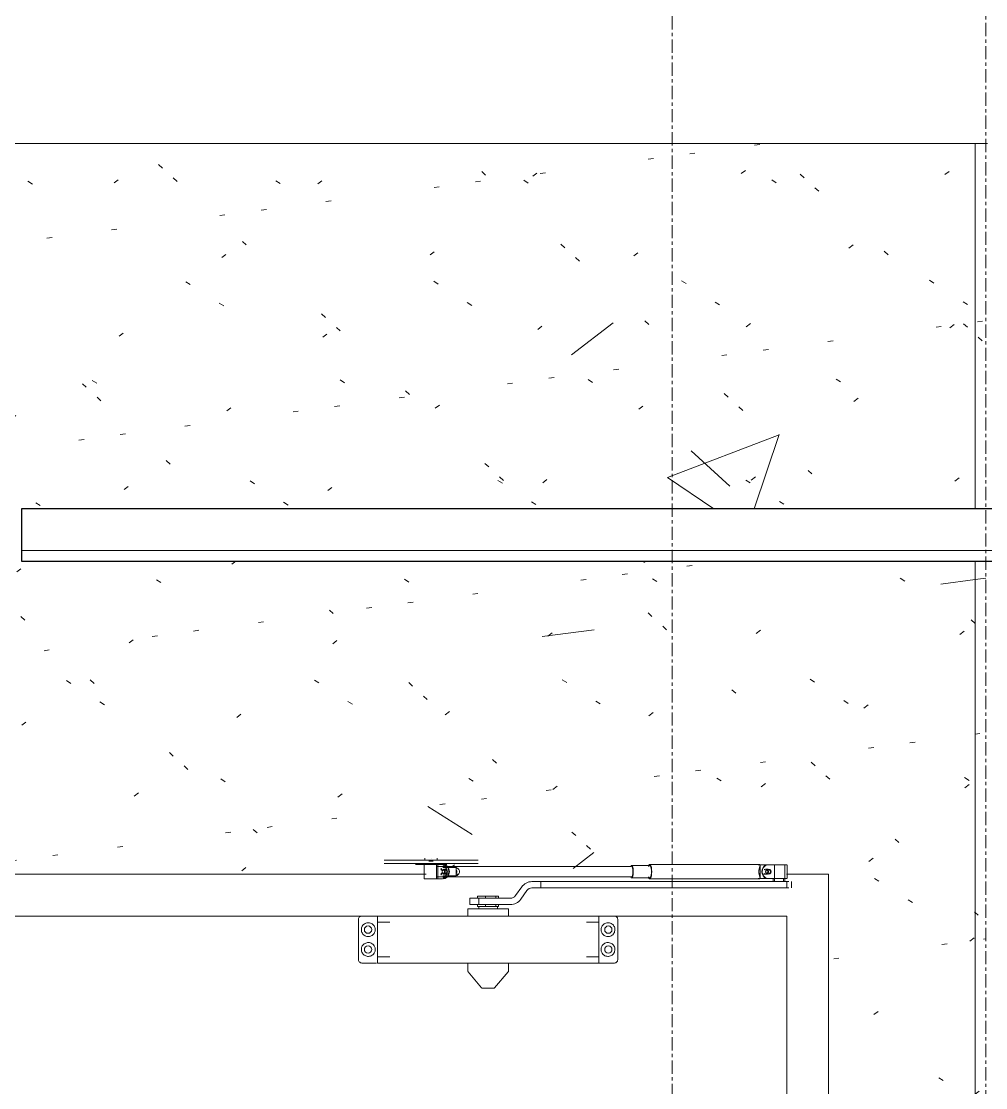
# Model space of a CAD drawing. Header units: millimetres. Extents: x 1240 to 198004, y -7796 to 35300.
# Drawn here: x 161841 to 162764, y 27996 to 29017 of the extents above; entities that cross this region are included whole.
import ezdxf

# ---------------------------------------------------------------- set-up
doc = ezdxf.new("R2010")
doc.units = ezdxf.units.MM
doc.linetypes.add('Grid Line', pattern=[22.225, 12.7, -3.175, 3.175, -3.175])
for name, color, linetype, lineweight in [('0-2', 50, 'Continuous', 5), ('A-CLNG', 13, 'Continuous', 9), ('A-CLNG-1', 13, 'Continuous', 25), ('A-CLNG-PATT-1', 13, 'Continuous', 9), ('A-DOOR', 31, 'Continuous', 9), ('A-DOOR-FRAM', 31, 'Continuous', 9), ('A-WALL-PATT-4', 111, 'Continuous', 9), ('I-WALL', 2, 'Continuous', 9), ('S-BEAM-3', 7, 'Continuous', 9), ('S-GRID-1', 1, 'Grid Line', 9)]:
    doc.layers.add(name, color=color, linetype=linetype, lineweight=lineweight)
pattern_1 = [(50, (196301.1, 0), (1093.104, -95.634), [114.3, -1257.3]), (355, (196301.1, 0), (-211.457, 1146.34), [91.44, -1005.84]), (100.451, (196392.2, -8), (881.656, 1050.7), [97.14, -1068.54]), (46.184, (196301.1, 304.8), (1626.475, -252.257), [171.45, -1885.95]), (96.636, (196436.6, 283.8), (1424.416, 1484.565), [145.71, -1602.81]), (351.184, (196301.1, 304.8), (1424.43, 1484.55), [137.16, -1508.76]), (21, (196453.5, 228.6), (909.686, -613.591), [114.3, -1257.3]), (326, (196453.5, 228.6), (370.812, 1105.13), [91.44, -1005.84]), (71.451, (196529.3, 177.5), (1280.503, 491.528), [97.14, -1068.54]), (37.5, (196301.1, 0), (18.5313, 507.3303), [50.292, -943.356, 50.292, -970.788, -1009.65]), (37.5, (196301.1, 0), (18.5313, 507.3303), [-2014.728, 50.292, -959.358]), (7.5, (196301.1, 0), (400.918, 601.0836), [50.292, -531.876, 50.292, -920.496, -384.81]), (7.5, (196301.1, 0), (400.918, 601.0836), [-1552.956, 50.292, -334.518]), (327.5, (195961.25, 0), (813.545, -34.3737), [50.292, -330.708, 50.292, -1138.428, -1577.34]), (327.5, (195961.25, 0), (813.545, -34.3737), [-1569.72, 50.292, -1527.048]), (317.5, (195808.85, 0), (888.775, 152.56), [50.292, -445.008, 50.292, -739.14, -1120.14]), (317.5, (195808.85, 0), (888.775, 152.56), [-1284.732, 50.292, -1069.848])]
pattern_2 = [(37.5, (196301.1, 0), (-4.79953, 146.8239), [5.029, -110.795, 5.029, -124.511, -123.825]), (37.5, (196301.1, 0), (-4.79953, 146.8239), [-245.364, 5.029, -118.796]), (7.5, (196301.1, 0), (134.8574, 215.0472), [5.029, -57.455, 5.029, -99.365, -40.005]), (7.5, (196301.1, 0), (134.8574, 215.0472), [-166.878, 5.029, -34.976]), (327.5, (196207.37, 0), (237.29776, 0.4316), [5.029, -33.071, 5.029, -132.131, -179.07]), (327.5, (196207.37, 0), (237.29776, 0.4316), [-175.26, 5.029, -174.041]), (317.5, (196207.37, 0), (229.0671, 66.8792), [5.029, -14.021, 5.029, -84.887, -102.87]), (317.5, (196207.37, 0), (229.0671, 66.8792), [-108.966, 5.029, -97.841])]

# ---------------------------------------------------------------- blocks, each defined once
blk = doc.blocks.new('NCV_TKTC_KET CAU_rvt-2-TKCS_MẶT ĐỨNG NỘI KHU 2')
at = {"layer": 'S-BEAM-3'}
blk.add_line((-33535.3, 28900), (-35535.3, 28900), dxfattribs=at)
blk = doc.blocks.new('FD_07 - FD_07-1700x2200-CỬA ĐI 2 CÁNH-V509-TKCS_MẶT ĐỨNG NỘI KHU 2')
at = {"layer": 'A-DOOR'}
for p, q in [((-34112.8, 28213.5), (-34112.4, 28213.5)), ((-34112.8, 28210.5), (-34112.4, 28210.5)), ((-34112.4, 28213.5), (-34093.1, 28213.5)), ((-34112.4, 28210.5), (-34093.1, 28210.5)), ((-34093.1, 28213.5), (-34092.8, 28213.5)), ((-34093.1, 28210.5), (-34092.8, 28210.5)), ((-34092.7, 28213.5), (-34087.5, 28213.5)), ((-34092.7, 28210.5), (-34087.5, 28210.5)), ((-34087.5, 28213.5), (-34086.4, 28213.5)), ((-34087.5, 28210.5), (-34086.4, 28210.5)), ((-34086.4, 28213.5), (-34069.9, 28213.5)), ((-34086.4, 28210.5), (-34069.9, 28210.5)), ((-34080.8, 28209.5), (-34082.8, 28209.5)), ((-34082.8, 28209.5), (-34080.8, 28209.5)), ((-34073.4, 28209.5), (-34080.8, 28209.5)), ((-34074.3, 28209.5), (-34074.3, 28195.5)), ((-34073.7, 28209.5), (-34074, 28209.5)), ((-34074, 28209.5), (-34062.5, 28209.5)), ((-34073.8, 28215.3), (-34073.8, 28213.5)), ((-34072.8, 28210.5), (-34072.8, 28209.5)), ((-34067.8, 28213.5), (-34070.3, 28213.5)), ((-34070.3, 28213.5), (-34067.8, 28213.5)), ((-34067.8, 28210.5), (-34070.3, 28210.5)), ((-34070.3, 28210.5), (-34067.8, 28210.5)), ((-34067.8, 28210.5), (-34070.3, 28210.5)), ((-34070.3, 28210.5), (-34067.8, 28210.5)), ((-34069.9, 28213.5), (-34065.7, 28213.5)), ((-34069.9, 28213.5), (-34065.7, 28213.5)), ((-34065.7, 28212.5), (-34069.9, 28212.5)), ((-34069.9, 28210.5), (-34065.7, 28210.5)), ((-34069.9, 28210.5), (-34065.7, 28210.5)), ((-34067.8, 28213.5), (-34069.3, 28213.5)), ((-34069.3, 28213.5), (-34067.8, 28213.5)), ((-34067.8, 28215.3), (-34067.8, 28215.3)), ((-34067.8, 28215.3), (-34067.8, 28215.3)), ((-34067.8, 28213.5), (-34065.3, 28213.5)), ((-34065.3, 28213.5), (-34067.8, 28213.5)), ((-34067.8, 28213.5), (-34066.2, 28213.5)), ((-34066.2, 28213.5), (-34067.8, 28213.5)), ((-34067.8, 28210.5), (-34065.3, 28210.5)), ((-34065.3, 28210.5), (-34067.8, 28210.5)), ((-34067.8, 28210.5), (-34065.3, 28210.5)), ((-34065.3, 28210.5), (-34067.8, 28210.5)), ((-34065.7, 28213.5), (-34049.2, 28213.5)), ((-34065.7, 28210.5), (-34049.2, 28210.5)), ((-34062.8, 28209.5), (-34062.8, 28210.5)), ((-34062.5, 28209.5), (-34056.9, 28209.5)), ((-34062.5, 28209.5), (-34062.5, 28195.5)), ((-34061.8, 28213.5), (-34061.8, 28215.3)), ((-34061.3, 28195.5), (-34061.3, 28209.5)), ((-34054.8, 28209.5), (-34056.9, 28209.5)), ((-34052.8, 28209.5), (-34054.8, 28209.5)), ((-34054.8, 28209.5), (-34052.8, 28209.5)), ((-34049.2, 28213.5), (-34048, 28213.5)), ((-34049.2, 28210.5), (-34048, 28210.5)), ((-34048, 28213.5), (-34042.8, 28213.5)), ((-34048, 28210.5), (-34042.8, 28210.5)), ((-34042.8, 28213.5), (-34042.4, 28213.5)), ((-34042.8, 28210.5), (-34042.4, 28210.5)), ((-34042.4, 28213.5), (-34023.2, 28213.5)), ((-34042.4, 28210.5), (-34023.2, 28210.5)), ((-34023.2, 28213.5), (-34022.8, 28213.5)), ((-34023.2, 28210.5), (-34022.8, 28210.5)), ((-33858.4, 28208.5), (-33875.8, 28208.5)), ((-33753.8, 28209.5), (-33858.4, 28209.5)), ((-33754.6, 28209), (-33752.9, 28209)), ((-33752.9, 28209), (-33746.1, 28209)), ((-33752.9, 28209), (-33752.9, 28196)), ((-33752.9, 28196.4), (-33752.9, 28208.6)), ((-33752.9, 28208.6), (-33752.9, 28196.4)), ((-33746.6, 28209), (-33746.1, 28209)), ((-33746.1, 28209), (-33739, 28209)), ((-33739, 28209), (-33727.4, 28209)), ((-33739, 28209), (-33739, 28196)), ((-33729.3, 28193), (-33729.3, 28209)), ((-33726.8, 28196), (-33726.8, 28209)), ((-33875.8, 28207.5), (-34062.2, 28207.5)), ((-34058.2, 28205.8), (-34058.2, 28203.9)), ((-34058.2, 28201), (-34058.2, 28199.2)), ((-34056.6, 28206.5), (-34051.8, 28206.5)), ((-34053.4, 28206.5), (-34056.6, 28206.5)), ((-34056.6, 28198.5), (-34053.4, 28198.5)), ((-34051.8, 28198.5), (-34056.6, 28198.5)), ((-34052.2, 28206.5), (-34053.4, 28206.5)), ((-34053.4, 28198.5), (-34052.2, 28198.5)), ((-34051.8, 28206.5), (-34050.6, 28206.5)), ((-34050.6, 28198.5), (-34051.8, 28198.5)), ((-34050.6, 28206.5), (-34043.7, 28206.5)), ((-34043.7, 28198.5), (-34050.6, 28198.5)), ((-34043.7, 28198.5), (-34043.7, 28206.5)), ((-34074, 28195.5), (-34074.3, 28195.5)), ((-34074.3, 28195.5), (-34072.6, 28195.5)), ((-34062.5, 28195.5), (-34074, 28195.5)), ((-34056.9, 28195.5), (-34062.5, 28195.5)), ((-34062.2, 28197.5), (-33875.8, 28197.5)), ((-33981, 28187.9), (-33986.8, 28179.6)), ((-33971.2, 28193), (-33971.2, 28193)), ((-33962.8, 28193), (-33971.2, 28193)), ((-33962.8, 28187), (-33962.8, 28193)), ((-33962.8, 28193), (-33727.4, 28193)), ((-33875.8, 28196.5), (-33858.4, 28196.5)), ((-33858.4, 28195.5), (-33753.8, 28195.5)), ((-33752.9, 28196), (-33754.6, 28196)), ((-33746.1, 28196), (-33752.9, 28196)), ((-33746.1, 28196), (-33746.6, 28196)), ((-33739, 28196), (-33746.1, 28196)), ((-33740.3, 28196), (-33740.3, 28193)), ((-33739.1, 28196.2), (-33739.1, 28193)), ((-33727.4, 28196), (-33739, 28196)), ((-33730.5, 28193), (-33730.5, 28196)), ((-33727.4, 28193), (-33725.2, 28193)), ((-33727.4, 28193), (-33727.4, 28187)), ((-33722.8, 28187), (-33722.8, 28193)), ((-34023.2, 28179), (-34015.8, 28179)), ((-34023.2, 28179), (-34023.2, 28177)), ((-34015.8, 28179), (-34005.8, 28179)), ((-34015.8, 28179), (-34015.8, 28177)), ((-34005.8, 28179), (-34003.1, 28179)), ((-34005.8, 28179), (-34005.8, 28177)), ((-34003.1, 28177), (-34003.1, 28179)), ((-33981.9, 28176.1), (-33976.1, 28184.4)), ((-33971.2, 28187), (-33962.8, 28187)), ((-33727.4, 28187), (-33962.8, 28187)), ((-33725.2, 28187), (-33727.4, 28187)), ((-34032.7, 28167), (-34032.7, 28160)), ((-34032, 28167), (-34032.7, 28167)), ((-34032.7, 28167), (-34032, 28167)), ((-34032, 28167), (-33993.6, 28167)), ((-34030.6, 28177), (-34030.6, 28171)), ((-34028.4, 28177), (-34030.6, 28177)), ((-34030.6, 28177), (-34022.1, 28177)), ((-34022.1, 28171), (-34030.6, 28171)), ((-34030.6, 28171), (-34028.4, 28171)), ((-34023.2, 28171), (-34023.2, 28169)), ((-34019.5, 28169), (-34023.2, 28169)), ((-33991.8, 28177), (-34022.1, 28177)), ((-34022.1, 28177), (-34022.1, 28171)), ((-34022.1, 28171), (-33991.8, 28171)), ((-34022.1, 28169), (-34022.1, 28167)), ((-34021.8, 28169), (-34022.1, 28169)), ((-34022.1, 28169), (-34021.8, 28169)), ((-34020.9, 28169), (-34021.8, 28169)), ((-34021.8, 28169), (-34020.9, 28169)), ((-34010.8, 28169), (-34019.5, 28169)), ((-34019.5, 28169), (-34015.5, 28169)), ((-34015.8, 28169), (-34019.5, 28169)), ((-34015.8, 28171), (-34015.8, 28169)), ((-34010.8, 28169), (-34015.8, 28169)), ((-34015.5, 28169), (-34006.8, 28169)), ((-34004.4, 28169), (-34010.8, 28169)), ((-34005.8, 28169), (-34010.8, 28169)), ((-34006.8, 28169), (-34004.5, 28169)), ((-34005.8, 28171), (-34005.8, 28169)), ((-34004.4, 28169), (-34005.8, 28169)), ((-34004.5, 28169), (-34004.1, 28169)), ((-34004.1, 28169), (-34004.4, 28169)), ((-34003.1, 28169), (-34004.4, 28169)), ((-34004.1, 28167), (-34004.1, 28169)), ((-34003.1, 28169), (-34003.1, 28171)), ((-33993.6, 28167), (-33994.3, 28167)), ((-33993.6, 28160), (-33993.6, 28167)), ((-34134.1, 28160), (-34537.4, 28160)), ((-34137.1, 28118), (-34137.1, 28157)), ((-34134.1, 28160), (-34121.9, 28160)), ((-34119.1, 28160), (-34121.9, 28160)), ((-34121.9, 28160), (-34119.9, 28160)), ((-34119.5, 28160), (-34119.2, 28160)), ((-33907.1, 28160), (-34119.1, 28160)), ((-34119.1, 28160), (-34119.1, 28159.7)), ((-34119.1, 28159.7), (-34119.1, 28151.1)), ((-33904.4, 28160), (-33907.1, 28160)), ((-33907.1, 28160), (-33906.8, 28160)), ((-33907.1, 28159.7), (-33907.1, 28160)), ((-33907.1, 28151.1), (-33907.1, 28159.7)), ((-33906.4, 28160), (-33904.4, 28160)), ((-33904.4, 28160), (-33892.1, 28160)), ((-33727.4, 28160), (-33892.1, 28160)), ((-33889.1, 28157), (-33889.1, 28118)), ((-33727.4, 26000), (-33727.4, 28160)), ((-34107.1, 28154), (-34119.1, 28154)), ((-34119.1, 28151.1), (-34119.1, 28149.3)), ((-34119.1, 28149.3), (-34119.1, 28125.7)), ((-33907.1, 28154), (-33919.1, 28154)), ((-33907.1, 28149.3), (-33907.1, 28151.1)), ((-33907.1, 28125.7), (-33907.1, 28149.3)), ((-34119.1, 28125.7), (-34119.1, 28123.9)), ((-34119.1, 28123.9), (-34119.1, 28115.3)), ((-34119.1, 28121), (-34107.1, 28121)), ((-33919.1, 28121), (-33907.1, 28121)), ((-33907.1, 28123.9), (-33907.1, 28125.7)), ((-33907.1, 28115.3), (-33907.1, 28123.9)), ((-34121.9, 28115), (-34134.1, 28115)), ((-34119.9, 28115), (-34121.9, 28115)), ((-34119.2, 28115), (-34119.5, 28115)), ((-34119.1, 28115.3), (-34119.1, 28115)), ((-34119.1, 28115), (-33907.1, 28115)), ((-34032.6, 28115), (-34032.6, 28107.4)), ((-34032.4, 28106.7), (-34019.4, 28091.3)), ((-34006.9, 28091.3), (-33993.9, 28106.7)), ((-33993.6, 28107.4), (-33993.6, 28115)), ((-33907.1, 28115), (-33907.1, 28115.3)), ((-33906.8, 28115), (-33907.1, 28115)), ((-33904.4, 28115), (-33906.4, 28115)), ((-33892.1, 28115), (-33904.4, 28115)), ((-34013.1, 28091), (-34013.1, 28091)), ((-34013.1, 28091), (-34013.1, 28091))]:
    blk.add_line(p, q, dxfattribs=at)
at = {"layer": 'A-DOOR', "flags": 128}
for points in [[(-34043.7, 28206.5), (-34042.8, 28206), (-34042, 28205.4), (-34041.3, 28204.7), (-34040.8, 28204), (-34040.6, 28203.3), (-34040.5, 28202.5)], [(-34040.5, 28202.5), (-34040.6, 28201.7), (-34040.8, 28201), (-34041.3, 28200.3), (-34042, 28199.6), (-34042.8, 28199), (-34043.7, 28198.5)], [(-34043.1, 28202.5), (-34043.1, 28203.3), (-34043.3, 28204), (-34043.6, 28204.7)], [(-34043.6, 28200.3), (-34043.3, 28201), (-34043.1, 28201.7), (-34043.1, 28202.5)], [(-34134.1, 28160), (-34134.8, 28159.9), (-34135.4, 28159.7), (-34136, 28159.3), (-34136.5, 28158.9), (-34136.8, 28158.3), (-34137.1, 28157.7), (-34137.1, 28157)], [(-33889.1, 28157), (-33889.2, 28157.7), (-33889.4, 28158.3), (-33889.8, 28158.9), (-33890.3, 28159.3), (-33890.8, 28159.7), (-33891.5, 28159.9), (-33892.1, 28160)], [(-34137.1, 28118), (-34137.1, 28117.3), (-34136.8, 28116.7), (-34136.5, 28116.1), (-34136, 28115.7), (-34135.4, 28115.3), (-34134.8, 28115.1), (-34134.1, 28115)], [(-33892.1, 28115), (-33891.5, 28115.1), (-33890.8, 28115.3), (-33890.3, 28115.7), (-33889.8, 28116.1), (-33889.4, 28116.7), (-33889.2, 28117.3), (-33889.1, 28118)], [(-34032.4, 28106.7), (-34032.4, 28106.7), (-34032.4, 28106.8), (-34032.5, 28106.8), (-34032.5, 28106.8), (-34032.5, 28106.9), (-34032.5, 28106.9), (-34032.5, 28107), (-34032.6, 28107), (-34032.6, 28107), (-34032.6, 28107.1), (-34032.6, 28107.1), (-34032.6, 28107.2), (-34032.6, 28107.2), (-34032.6, 28107.3), (-34032.6, 28107.3), (-34032.6, 28107.3), (-34032.6, 28107.4), (-34032.6, 28107.4)], [(-33993.6, 28107.4), (-33993.6, 28107.4), (-33993.6, 28107.3), (-33993.7, 28107.3), (-33993.7, 28107.2), (-33993.7, 28107.2), (-33993.7, 28107.1), (-33993.7, 28107.1), (-33993.7, 28107.1), (-33993.7, 28107), (-33993.7, 28107), (-33993.8, 28106.9), (-33993.8, 28106.9), (-33993.8, 28106.9), (-33993.8, 28106.8), (-33993.8, 28106.8), (-33993.9, 28106.7), (-33993.9, 28106.7), (-33993.9, 28106.7)], [(-34018.7, 28091), (-34018.8, 28091), (-34018.8, 28091), (-34018.8, 28091), (-34018.9, 28091), (-34018.9, 28091), (-34018.9, 28091), (-34019, 28091), (-34019, 28091), (-34019, 28091.1), (-34019.1, 28091.1), (-34019.1, 28091.1), (-34019.1, 28091.1), (-34019.2, 28091.1), (-34019.2, 28091.1), (-34019.2, 28091.2), (-34019.3, 28091.2), (-34019.3, 28091.2), (-34019.3, 28091.2), (-34019.3, 28091.3), (-34019.4, 28091.3), (-34019.4, 28091.3), (-34019.4, 28091.3)], [(-34013.1, 28091), (-34013.4, 28091), (-34013.6, 28091), (-34013.8, 28091), (-34014, 28091), (-34014.3, 28091), (-34014.5, 28091), (-34014.7, 28091), (-34014.9, 28091), (-34015.1, 28091), (-34015.3, 28091), (-34015.5, 28091), (-34015.7, 28091), (-34015.9, 28091), (-34016.1, 28091), (-34016.3, 28091), (-34016.5, 28091), (-34016.6, 28091), (-34016.8, 28091), (-34017, 28091), (-34017.1, 28091), (-34017.3, 28091), (-34017.4, 28091), (-34017.6, 28091), (-34017.7, 28091), (-34017.8, 28091), (-34018, 28091), (-34018.1, 28091), (-34018.2, 28091), (-34018.3, 28091), (-34018.3, 28091), (-34018.4, 28091), (-34018.5, 28091), (-34018.5, 28091), (-34018.6, 28091), (-34018.6, 28091), (-34018.7, 28091), (-34018.7, 28091), (-34018.7, 28091), (-34018.7, 28091)], [(-34018.7, 28091), (-34018.7, 28091), (-34018.7, 28091), (-34018.7, 28091), (-34018.6, 28091), (-34018.6, 28091), (-34018.6, 28091), (-34018.5, 28091), (-34018.4, 28091), (-34018.4, 28091), (-34018.3, 28091), (-34018.2, 28091), (-34018.1, 28091), (-34018, 28091), (-34017.9, 28091), (-34017.7, 28091), (-34017.6, 28091), (-34017.5, 28091), (-34017.3, 28091), (-34017.2, 28091), (-34017, 28091), (-34016.9, 28091), (-34016.7, 28091), (-34016.5, 28091), (-34016.3, 28091), (-34016.2, 28091), (-34016, 28091), (-34015.8, 28091), (-34015.6, 28091), (-34015.4, 28091), (-34015.2, 28091), (-34015, 28091), (-34014.7, 28091), (-34014.5, 28091), (-34014.3, 28091), (-34014.1, 28091), (-34013.9, 28091), (-34013.6, 28091), (-34013.4, 28091), (-34013.2, 28091), (-34013.1, 28091)], [(-34013.1, 28091), (-34012.9, 28091), (-34012.7, 28091), (-34012.5, 28091), (-34012.3, 28091), (-34012, 28091), (-34011.8, 28091), (-34011.6, 28091), (-34011.4, 28091), (-34011.2, 28091), (-34011, 28091), (-34010.8, 28091), (-34010.6, 28091), (-34010.4, 28091), (-34010.2, 28091), (-34010, 28091), (-34009.8, 28091), (-34009.6, 28091), (-34009.5, 28091), (-34009.3, 28091), (-34009.1, 28091), (-34009, 28091), (-34008.8, 28091), (-34008.7, 28091), (-34008.6, 28091), (-34008.5, 28091), (-34008.3, 28091), (-34008.2, 28091), (-34008.1, 28091), (-34008, 28091), (-34007.9, 28091), (-34007.9, 28091), (-34007.8, 28091), (-34007.7, 28091), (-34007.7, 28091), (-34007.7, 28091), (-34007.6, 28091), (-34007.6, 28091), (-34007.6, 28091), (-34007.6, 28091)], [(-34007.6, 28091), (-34007.6, 28091), (-34007.6, 28091), (-34007.6, 28091), (-34007.6, 28091), (-34007.7, 28091), (-34007.7, 28091), (-34007.8, 28091), (-34007.9, 28091), (-34007.9, 28091), (-34008, 28091), (-34008.1, 28091), (-34008.2, 28091), (-34008.3, 28091), (-34008.4, 28091), (-34008.5, 28091), (-34008.7, 28091), (-34008.8, 28091), (-34009, 28091), (-34009.1, 28091), (-34009.3, 28091), (-34009.4, 28091), (-34009.6, 28091), (-34009.8, 28091), (-34009.9, 28091), (-34010.1, 28091), (-34010.3, 28091), (-34010.5, 28091), (-34010.7, 28091), (-34010.9, 28091), (-34011.1, 28091), (-34011.3, 28091), (-34011.5, 28091), (-34011.8, 28091), (-34012, 28091), (-34012.2, 28091), (-34012.4, 28091), (-34012.6, 28091), (-34012.9, 28091), (-34013.1, 28091), (-34013.1, 28091)], [(-34006.9, 28091.3), (-34006.9, 28091.3), (-34006.9, 28091.3), (-34006.9, 28091.2), (-34007, 28091.2), (-34007, 28091.2), (-34007, 28091.2), (-34007.1, 28091.2), (-34007.1, 28091.1), (-34007.1, 28091.1), (-34007.2, 28091.1), (-34007.2, 28091.1), (-34007.2, 28091.1), (-34007.3, 28091.1), (-34007.3, 28091), (-34007.3, 28091), (-34007.4, 28091), (-34007.4, 28091), (-34007.4, 28091), (-34007.5, 28091), (-34007.5, 28091), (-34007.5, 28091), (-34007.6, 28091)]]:
    blk.add_lwpolyline(points, dxfattribs=at)
at = {"layer": 'A-DOOR'}
for centre, start, end in [((-34128.1, 28147), 0, 180), ((-34128.1, 28147), 180, 0), ((-33898.1, 28147), 0, 180), ((-33898.1, 28147), 180, 0), ((-34128.1, 28128), 0, 180), ((-34128.1, 28128), 180, 0), ((-33898.1, 28128), 0, 180), ((-33898.1, 28128), 180, 0)]:
    blk.add_arc(centre, 3.5, start, end, dxfattribs=at)
for centre, major_axis, ratio, start_param, end_param in [((-34056.9, 28202.5), (0, 7), 0.965835, 4.712389, 6.283185), ((-34059.5, 28202.5), (0, 7), 0.965835, 4.712389, 5.759587), ((-34057.4, 28202.5), (0, 7), 0.965835, 4.712389, 6.021386), ((-34058.9, 28202.5), (0, 7), 0.965835, 4.974188, 5.759587), ((-33875.8, 28202.5), (0, 6), 0.259156, 4.712389, 6.806784), ((-33858.4, 28202.5), (0, 7), 0.259156, 4.712389, 7.068583), ((-33858.4, 28202.5), (0, 6), 0.259156, 4.712389, 6.806784), ((-33753.8, 28202.5), (0, 7), 0.259156, 5.776005, 6.283185), ((-33744.7, 28202.5), (0, 6.79), 0.965835, 0.291061, 1.570796), ((-33744.2, 28202.5), (0, 6.79), 0.965835, 0.291061, 1.570796), ((-34057.3, 28202.5), (0, 2.5), 0.965835, 0.261799, 0.523599), ((-34057.3, 28202.5), (0, 2.5), 0.965835, 2.617994, 2.879793), ((-34056.7, 28202.5), (0, 2.5), 0.965835, 0.261799, 0.523599), ((-34056.7, 28202.5), (0, 2.5), 0.965835, 0.261799, 0.523599), ((-34056.7, 28202.5), (0, 2.5), 0.965835, 2.617994, 2.879793), ((-34056.7, 28202.5), (0, 2.5), 0.965835, 2.617994, 2.879793), ((-34059, 28202.5), (0, 5), 0.259156, 4.942493, 5.172597), ((-34059, 28202.5), (0, 5), 0.259156, 4.252181, 4.482285), ((-34055.2, 28202.5), (0, 2.5), 0.965835, 0.785398, 1.047198), ((-34055.2, 28202.5), (0, 2.5), 0.965835, 0.785398, 1.047198), ((-34055.2, 28202.5), (0, 2.5), 0.965835, 2.094395, 2.356194), ((-34055.2, 28202.5), (0, 2.5), 0.965835, 2.094395, 2.356194), ((-34054.6, 28202.5), (0, 2.5), 0.965835, 4.712389, 7.853982), ((-34054.6, 28202.5), (0, 2.5), 0.965835, 1.570796, 4.712389), ((-34056.9, 28202.5), (0, 7), 0.965835, 3.141593, 4.712389), ((-34055.2, 28202.5), (0, 2.5), 0.965835, 4.712389, 6.806784), ((-34055.2, 28202.5), (0, 2.5), 0.965835, 4.712389, 6.806784), ((-34055.2, 28202.5), (0, 2.5), 0.965835, 2.617994, 4.712389), ((-34055.2, 28202.5), (0, 2.5), 0.965835, 2.617994, 4.712389), ((-34056.7, 28202.5), (0, 2.5), 0.965835, 4.712389, 6.021386), ((-34056.7, 28202.5), (0, 2.5), 0.965835, 4.712389, 6.021386), ((-34057.3, 28202.5), (0, 2.5), 0.965835, 4.712389, 5.759587), ((-34056.7, 28202.5), (0, 2.5), 0.965835, 3.403392, 4.712389), ((-34059.5, 28202.5), (0, 7), 0.965835, 3.665191, 4.712389), ((-34057.3, 28202.5), (0, 2.5), 0.965835, 3.665191, 4.712389), ((-34056.7, 28202.5), (0, 2.5), 0.965835, 3.403392, 4.712389), ((-34057.4, 28202.5), (0, 7), 0.965835, 3.403392, 4.712389), ((-34058.9, 28202.5), (0, 7), 0.965835, 3.665191, 4.45059), ((-33875.8, 28202.5), (0, 6), 0.259156, 2.617994, 4.712389), ((-33875.8, 28202.5), (0, 5), 0.259156, 4.712389, 6.283185), ((-33875.8, 28202.5), (0, 5), 0.259156, 3.141593, 4.712389), ((-33858.4, 28202.5), (0, 7), 0.259156, 2.356194, 4.712389), ((-33858.4, 28202.5), (0, 6), 0.259156, 2.617994, 4.712389), ((-33744.7, 28202.5), (0, 6.79), 0.965835, 1.570796, 2.850532), ((-33744.2, 28202.5), (0, 6.79), 0.965835, 1.570796, 2.850532), ((-33747.2, 28202.5), (0, 2.5), 0.965835, 4.712389, 7.068583), ((-33747.1, 28202.5), (0, 2.5), 0.965835, 4.712389, 7.068583), ((-33747.7, 28202.5), (0, 2.5), 0.965835, 4.712389, 6.806784), ((-33747.2, 28202.5), (0, 2.5), 0.965835, 2.356194, 4.712389), ((-33747.7, 28202.5), (0, 2.5), 0.965835, 2.617994, 4.712389), ((-33747.1, 28202.5), (0, 2.5), 0.965835, 2.356194, 4.712389), ((-33745.4, 28202.5), (0, 2.5), 0.965835, 4.712389, 7.853982), ((-33745.4, 28202.5), (0, 2.5), 0.965835, 4.712389, 7.853982), ((-33745.4, 28202.5), (0, 2.5), 0.965835, 1.570796, 4.712389), ((-33745.4, 28202.5), (0, 2.5), 0.965835, 1.570796, 4.712389), ((-33744.8, 28202.5), (0, 2.5), 0.965835, 4.712389, 7.853982), ((-33744.8, 28202.5), (0, 2.5), 0.965835, 1.570796, 4.712389), ((-33971.2, 28181), (0, 12), 1, 0, 0.959931), ((-33753.8, 28202.5), (0, 7), 0.259156, 3.141593, 3.648773), ((-33991.8, 28183), (0, 6), 1, 3.141593, 4.101524), ((-33971.2, 28181), (0, 6), 1, 0, 0.959931), ((-33991.8, 28183), (0, 12), 1, 3.141593, 4.101524)]:
    blk.add_ellipse(centre, major_axis=major_axis, ratio=ratio, start_param=start_param, end_param=end_param, dxfattribs=at)
for points, knots in [([(-33754, 28202.5), (-33754, 28202.8), (-33754, 28203.2), (-33753.9, 28203.7), (-33753.9, 28204), (-33753.8, 28204.4), (-33753.7, 28204.8), (-33753.7, 28205), (-33753.6, 28205.3), (-33753.6, 28205.4), (-33753.5, 28205.6), (-33753.5, 28205.8), (-33753.4, 28206.1), (-33753.3, 28206.3), (-33753.3, 28206.5), (-33753.2, 28206.7), (-33753.2, 28206.8), (-33753.2, 28207), (-33753.1, 28207.3), (-33753, 28207.5), (-33753, 28207.8), (-33752.9, 28208.2), (-33752.9, 28208.5), (-33752.9, 28208.6)], [0, 0, 0, 0, 0.1, 0.15, 0.2, 0.25, 0.3, 0.35, 0.375, 0.4, 0.425, 0.45, 0.5, 0.55, 0.575, 0.6, 0.625, 0.65, 0.7, 0.75, 0.8, 0.9, 1, 1, 1, 1]), ([(-33752.9, 28196.4), (-33752.9, 28196.5), (-33752.9, 28196.8), (-33753, 28197.2), (-33753, 28197.5), (-33753.1, 28197.7), (-33753.2, 28198), (-33753.2, 28198.2), (-33753.2, 28198.3), (-33753.3, 28198.5), (-33753.3, 28198.7), (-33753.4, 28198.9), (-33753.5, 28199.2), (-33753.5, 28199.4), (-33753.6, 28199.6), (-33753.6, 28199.7), (-33753.7, 28200), (-33753.7, 28200.2), (-33753.8, 28200.6), (-33753.9, 28201), (-33753.9, 28201.3), (-33754, 28201.8), (-33754, 28202.2), (-33754, 28202.5)], [0, 0, 0, 0, 0.1, 0.2, 0.25, 0.3, 0.35, 0.375, 0.4, 0.425, 0.45, 0.5, 0.55, 0.575, 0.6, 0.625, 0.65, 0.7, 0.75, 0.8, 0.85, 0.9, 1, 1, 1, 1]), ([(-34134.5, 28147), (-34134.5, 28148.2), (-34134, 28150), (-34132.5, 28151.9), (-34131, 28152.9), (-34129.4, 28153.5), (-34127.6, 28153.7), (-34125.8, 28153.4), (-34124.2, 28152.6), (-34122.8, 28151.4), (-34122.2, 28150.4), (-34121.9, 28149.9)], [0, 0, 0, 0, 0.2, 0.3, 0.4, 0.5, 0.6, 0.7, 0.8, 0.9, 1, 1, 1, 1]), ([(-34121.9, 28144.1), (-34122.4, 28143), (-34123.6, 28141.7), (-34125.8, 28140.6), (-34127.6, 28140.3), (-34129.4, 28140.5), (-34131, 28141.1), (-34132.5, 28142.1), (-34133.6, 28143.5), (-34134.4, 28145.2), (-34134.5, 28146.4), (-34134.5, 28147)], [0, 0, 0, 0, 0.2, 0.3, 0.4, 0.5, 0.6, 0.7, 0.8, 0.9, 1, 1, 1, 1]), ([(-33904.4, 28149.9), (-33903.9, 28151), (-33902.7, 28152.3), (-33900.5, 28153.4), (-33898.7, 28153.7), (-33896.9, 28153.5), (-33895.2, 28152.9), (-33893.8, 28151.9), (-33892.7, 28150.5), (-33891.9, 28148.8), (-33891.8, 28147.6), (-33891.8, 28147)], [0, 0, 0, 0, 0.2, 0.3, 0.4, 0.5, 0.6, 0.7, 0.8, 0.9, 1, 1, 1, 1]), ([(-33891.8, 28147), (-33891.8, 28145.8), (-33892.3, 28144), (-33893.8, 28142.1), (-33895.2, 28141.1), (-33896.9, 28140.5), (-33898.7, 28140.3), (-33900.5, 28140.6), (-33902.1, 28141.4), (-33903.5, 28142.6), (-33904.1, 28143.6), (-33904.4, 28144.1)], [0, 0, 0, 0, 0.2, 0.3, 0.4, 0.5, 0.6, 0.7, 0.8, 0.9, 1, 1, 1, 1]), ([(-34134.5, 28128), (-34134.5, 28129.2), (-34134, 28131), (-34132.5, 28132.9), (-34131, 28133.9), (-34129.4, 28134.5), (-34127.6, 28134.7), (-34125.8, 28134.4), (-34124.2, 28133.6), (-34122.8, 28132.4), (-34122.2, 28131.4), (-34121.9, 28130.9)], [0, 0, 0, 0, 0.2, 0.3, 0.4, 0.5, 0.6, 0.7, 0.8, 0.9, 1, 1, 1, 1]), ([(-34121.9, 28125.1), (-34122.4, 28124), (-34123.6, 28122.7), (-34125.8, 28121.6), (-34127.6, 28121.3), (-34129.4, 28121.5), (-34131, 28122.1), (-34132.5, 28123.1), (-34133.6, 28124.5), (-34134.4, 28126.2), (-34134.5, 28127.4), (-34134.5, 28128)], [0, 0, 0, 0, 0.2, 0.3, 0.4, 0.5, 0.6, 0.7, 0.8, 0.9, 1, 1, 1, 1]), ([(-33904.4, 28130.9), (-33903.9, 28132), (-33902.7, 28133.3), (-33900.5, 28134.4), (-33898.7, 28134.7), (-33896.9, 28134.5), (-33895.2, 28133.9), (-33893.8, 28132.9), (-33892.7, 28131.5), (-33891.9, 28129.8), (-33891.8, 28128.6), (-33891.8, 28128)], [0, 0, 0, 0, 0.2, 0.3, 0.4, 0.5, 0.6, 0.7, 0.8, 0.9, 1, 1, 1, 1]), ([(-33891.8, 28128), (-33891.8, 28126.8), (-33892.3, 28125), (-33893.8, 28123.1), (-33895.2, 28122.1), (-33896.9, 28121.5), (-33898.7, 28121.3), (-33900.5, 28121.6), (-33902.1, 28122.4), (-33903.5, 28123.6), (-33904.1, 28124.6), (-33904.4, 28125.1)], [0, 0, 0, 0, 0.2, 0.3, 0.4, 0.5, 0.6, 0.7, 0.8, 0.9, 1, 1, 1, 1])]:
    blk.add_open_spline(points, degree=3, knots=knots, dxfattribs=at)
for points in [[(-34121.9, 28149.9), (-34121.7, 28149.4), (-34121.3, 28148.5), (-34121.2, 28147.5), (-34121.2, 28147)], [(-34121.2, 28147), (-34121.2, 28146.5), (-34121.3, 28145.5), (-34121.7, 28144.6), (-34121.9, 28144.1)], [(-33905.1, 28147), (-33905.1, 28147.5), (-33905, 28148.5), (-33904.6, 28149.4), (-33904.4, 28149.9)], [(-33904.4, 28144.1), (-33904.6, 28144.6), (-33905, 28145.5), (-33905.1, 28146.5), (-33905.1, 28147)], [(-34121.9, 28130.9), (-34121.7, 28130.4), (-34121.3, 28129.5), (-34121.2, 28128.5), (-34121.2, 28128)], [(-34121.2, 28128), (-34121.2, 28127.5), (-34121.3, 28126.5), (-34121.7, 28125.6), (-34121.9, 28125.1)], [(-33905.1, 28128), (-33905.1, 28128.5), (-33905, 28129.5), (-33904.6, 28130.4), (-33904.4, 28130.9)], [(-33904.4, 28125.1), (-33904.6, 28125.6), (-33905, 28126.5), (-33905.1, 28127.5), (-33905.1, 28128)]]:
    blk.add_open_spline(points, degree=3, dxfattribs=at)
at = {"layer": 'A-DOOR-FRAM'}
for p, q in [((-34940.6, 28160), (-34134.1, 28160)), ((-34121.9, 28160), (-34119.1, 28160)), ((-33907.1, 28160), (-33904.4, 28160)), ((-33892.1, 28160), (-33727.4, 28160)), ((-33727.4, 26000), (-33727.4, 28160))]:
    blk.add_line(p, q, dxfattribs=at)

msp = doc.modelspace()

# ---------------------------------------------------------------- hatches: boundary and pattern name
at = {"layer": 'A-CLNG-PATT-1'}
h = msp.add_hatch(dxfattribs=at)
h.set_pattern_fill('FP_45', color=256, style=0, pattern_type=2)
h.set_pattern_definition([(0, (196301.1, 0), (1219.2, 304.8), [50.292, -864.108, 50.292, -864.108, -4876.8]), (0, (196301.1, 0), (1219.2, 304.8), [-1828.8, 50.292, -1778.508, 50.292, -864.108, -2133.6]), (0, (196301.1, 0), (1219.2, 304.8), [-4572, 50.292, -559.308, 50.292, -1473.708]), (120, (196758.3, 152.4), (-873.5645, 903.4582), [50.292, -864.108, 50.292, -864.108, -4876.8]), (120, (196758.3, 152.4), (-873.5645, 903.4582), [-1828.8, 50.292, -1778.508, 50.292, -864.108, -2133.6]), (120, (196758.3, 152.4), (-873.5645, 903.4582), [-4572, 50.292, -559.308, 50.292, -1473.708]), (240, (196910.7, 762), (-345.6355, -1208.2582), [50.292, -864.108, 50.292, -864.108, -4876.8]), (240, (196910.7, 762), (-345.6355, -1208.2582), [-1828.8, 50.292, -1778.508, 50.292, -864.108, -2133.6]), (240, (196910.7, 762), (-345.6355, -1208.2582), [-4572, 50.292, -559.308, 50.292, -1473.708])])
h.paths.add_polyline_path([(168921.7, 28500), (169164.2, 28500), (169164.2, 28510), (161841.2, 28510), (161841.2, 28500), (167642.1, 28500)])
h.paths.add_polyline_path([(151964.1, 28500), (152886.3, 28500), (152886.3, 28510), (151964.1, 28510)])
h.paths.add_polyline_path([(153041.2, 28500), (155086.3, 28500), (155086.3, 28510), (153041.2, 28510)])
h.paths.add_polyline_path([(155241.2, 28500), (157286.3, 28500), (157286.3, 28510), (155241.2, 28510)])
h.paths.add_polyline_path([(161564.2, 28500), (161686.3, 28500), (161686.3, 28510), (159641.2, 28510), (159641.2, 28500), (161244.3, 28500)])
h.paths.add_polyline_path([(157441.2, 28500), (159486.3, 28500), (159486.3, 28510), (157441.2, 28510)])
at = {"layer": 'A-WALL-PATT-4'}
h = msp.add_hatch(dxfattribs=at)
h.set_pattern_fill('FP_38', color=256, style=0, pattern_type=2)
h.set_pattern_definition(pattern_1)
h.paths.add_polyline_path([(161270.1, 28206.5), (161266.9, 28203.3), (161268, 28200), (161270.1, 28201.7), (161270.1, 28206)])
h.paths.add_polyline_path([(162548.2, 28209), (162553.3, 28202.5), (162553.3, 28200), (162557.4, 28201), (162557.4, 28204), (162556.3, 28205.3), (162554.6, 28205.6), (162548.9, 28208.6)])
h.paths.add_polyline_path([(160773.7, 26000), (160913.7, 26000), (160913.7, 28200), (160953.7, 28201), (160954.6, 28209), (161083.5, 28207.4), (161084.8, 28207.7), (161100.9, 28206), (161102.2, 28207.5), (161277.3, 28206), (161278.4, 28201.2), (161279.1, 28200), (161284, 28201.7), (161283.4, 28202.5), (161282.7, 28204.3), (161282.7, 28209.5), (161275.5, 28210.5), (161275.5, 28213.5), (161312.7, 28213.5), (161312.7, 28210.5), (161299.8, 28209.5), (161299.8, 28200), (162228.1, 28201.7), (162227.7, 28209.5), (162214.7, 28210.5), (162214.7, 28213.5), (162251.9, 28213.5), (162251.9, 28210.5), (162244.2, 28209.5), (162244, 28204.9), (162242.8, 28204.2), (162243, 28201.2), (162244.7, 28200.7), (162244.7, 28200), (162248.8, 28201.7), (162248.4, 28202.5), (162250.5, 28206.5), (162426.4, 28205), (162426.8, 28207.7), (162443.8, 28206.7), (162444.3, 28209.5), (162573.8, 28207.8), (162573.8, 28200), (162613.7, 28200), (162613.7, 26000), (162754.2, 26000), (162754.2, 28500), (160773.7, 28500), (160773.7, 28026.9)])
h.paths.add_polyline_path([(160976.1, 28200), (160974.2, 28202.5), (160976.9, 28207.8), (160970.1, 28204), (160970.1, 28201), (160971.1, 28200), (160974.8, 28200)])
h.paths.add_polyline_path([(162257.4, 28200), (162260.5, 28201.7), (162259.5, 28205), (162257.4, 28206), (162257.4, 28200.3)])
h.paths.add_polyline_path([(162253.1, 28210.5), (162253.1, 28213.5), (162258.3, 28213.5), (162257.4, 28210.5)])
h.paths.add_polyline_path([(161274.4, 28210.5), (161269.2, 28210.5), (161270.1, 28213.5), (161274.4, 28213.5)])
h.paths.add_polyline_path([(162277.9, 28210.5), (162258.7, 28210.5), (162260.3, 28213.5), (162277.9, 28213.5)])
h.paths.add_polyline_path([(161319.5, 28210.5), (161319.5, 28213.5), (161338.7, 28213.5), (161338.7, 28210.5)])
h.paths.add_polyline_path([(162208, 28210.5), (162188.7, 28210.5), (162188.7, 28213.5), (162208, 28213.5)])
h.paths.add_polyline_path([(161268.8, 28210.5), (161249.5, 28210.5), (161249.5, 28213.5), (161268.8, 28213.5)])
h.paths.add_polyline_path([(161296.3, 28210.5), (161296.3, 28212.5), (161292, 28212.5), (161292, 28210.5)])
h.paths.add_polyline_path([(161319.1, 28210.5), (161313.9, 28210.5), (161313.9, 28213.5), (161319.1, 28213.5)])
h.paths.add_polyline_path([(162231.2, 28210.5), (162235.4, 28210.5), (162235.4, 28212.5), (162231.2, 28212.5)])
h.paths.add_polyline_path([(162208.4, 28210.5), (162208.4, 28213.5), (162213.6, 28213.5), (162213.6, 28210.5)])
h.paths.add_polyline_path([(161884.1, 28550), (162754.2, 28550), (162754.2, 28900), (160773.7, 28900), (160773.7, 28550), (161841.7, 28550)])
h = msp.add_hatch(dxfattribs=at)
h.set_pattern_fill('FP_39', color=256, style=0, pattern_type=2)
h.set_pattern_definition(pattern_2)
h.paths.add_polyline_path([(161270.1, 28206.5), (161266.9, 28203.3), (161268, 28200), (161270.1, 28201.7), (161270.1, 28206)])
h.paths.add_polyline_path([(162548.2, 28209), (162553.3, 28202.5), (162553.3, 28200), (162557.4, 28201), (162557.4, 28204), (162556.3, 28205.3), (162554.6, 28205.6), (162548.9, 28208.6)])
h.paths.add_polyline_path([(160773.7, 26000), (160913.7, 26000), (160913.7, 28200), (160953.7, 28201), (160954.6, 28209), (161083.5, 28207.4), (161084.8, 28207.7), (161100.9, 28206), (161102.2, 28207.5), (161277.3, 28206), (161278.4, 28201.2), (161279.1, 28200), (161284, 28201.7), (161283.4, 28202.5), (161282.7, 28204.3), (161282.7, 28209.5), (161275.5, 28210.5), (161275.5, 28213.5), (161312.7, 28213.5), (161312.7, 28210.5), (161299.8, 28209.5), (161299.8, 28200), (162228.1, 28201.7), (162227.7, 28209.5), (162214.7, 28210.5), (162214.7, 28213.5), (162251.9, 28213.5), (162251.9, 28210.5), (162244.2, 28209.5), (162244, 28204.9), (162242.8, 28204.2), (162243, 28201.2), (162244.7, 28200.7), (162244.7, 28200), (162248.8, 28201.7), (162248.4, 28202.5), (162250.5, 28206.5), (162426.4, 28205), (162426.8, 28207.7), (162443.8, 28206.7), (162444.3, 28209.5), (162573.8, 28207.8), (162573.8, 28200), (162613.7, 28200), (162613.7, 26000), (162754.2, 26000), (162754.2, 28500), (160773.7, 28500), (160773.7, 28026.9)])
h.paths.add_polyline_path([(160976.1, 28200), (160974.2, 28202.5), (160976.9, 28207.8), (160970.1, 28204), (160970.1, 28201), (160971.1, 28200), (160974.8, 28200)])
h.paths.add_polyline_path([(162257.4, 28200), (162260.5, 28201.7), (162259.5, 28205), (162257.4, 28206), (162257.4, 28200.3)])
h.paths.add_polyline_path([(162253.1, 28210.5), (162253.1, 28213.5), (162258.3, 28213.5), (162257.4, 28210.5)])
h.paths.add_polyline_path([(161274.4, 28210.5), (161269.2, 28210.5), (161270.1, 28213.5), (161274.4, 28213.5)])
h.paths.add_polyline_path([(162277.9, 28210.5), (162258.7, 28210.5), (162260.3, 28213.5), (162277.9, 28213.5)])
h.paths.add_polyline_path([(161319.5, 28210.5), (161319.5, 28213.5), (161338.7, 28213.5), (161338.7, 28210.5)])
h.paths.add_polyline_path([(162208, 28210.5), (162188.7, 28210.5), (162188.7, 28213.5), (162208, 28213.5)])
h.paths.add_polyline_path([(161268.8, 28210.5), (161249.5, 28210.5), (161249.5, 28213.5), (161268.8, 28213.5)])
h.paths.add_polyline_path([(161296.3, 28210.5), (161296.3, 28212.5), (161292, 28212.5), (161292, 28210.5)])
h.paths.add_polyline_path([(161319.1, 28210.5), (161313.9, 28210.5), (161313.9, 28213.5), (161319.1, 28213.5)])
h.paths.add_polyline_path([(162231.2, 28210.5), (162235.4, 28210.5), (162235.4, 28212.5), (162231.2, 28212.5)])
h.paths.add_polyline_path([(162208.4, 28210.5), (162208.4, 28213.5), (162213.6, 28213.5), (162213.6, 28210.5)])
h.paths.add_polyline_path([(161884.1, 28550), (162754.2, 28550), (162754.2, 28900), (160773.7, 28900), (160773.7, 28550), (161841.7, 28550)])
h = msp.add_hatch(dxfattribs=at)
h.set_pattern_fill('FP_38', color=256, style=0, pattern_type=2)
h.set_pattern_definition(pattern_1)
h.paths.add_polyline_path([(162754.2, 26000), (162764.2, 26000), (162764.2, 28500), (162754.2, 28500), (162754.2, 28026.9)])
h.paths.add_polyline_path([(162754.2, 28550), (162764.2, 28550), (162763.7, 28900), (162754.2, 28900), (162754.2, 28593.9)])
h = msp.add_hatch(dxfattribs=at)
h.set_pattern_fill('FP_39', color=256, style=0, pattern_type=2)
h.set_pattern_definition(pattern_2)
h.paths.add_polyline_path([(162754.2, 26000), (162764.2, 26000), (162764.2, 28500), (162754.2, 28500), (162754.2, 28026.9)])
h.paths.add_polyline_path([(162754.2, 28550), (162764.2, 28550), (162763.7, 28900), (162754.2, 28900), (162754.2, 28593.9)])

# ---------------------------------------------------------------- linework, layer by layer
at = {"layer": 'A-CLNG'}
msp.add_line((169164.2, 28510), (161841.2, 28510), dxfattribs=at)
at = {"layer": 'A-CLNG-1'}
for p, q in [((169164.2, 28550), (161841.2, 28550)), ((161841.2, 28550), (161841.2, 28500)), ((161841.2, 28500), (169164.2, 28500))]:
    msp.add_line(p, q, dxfattribs=at)
at = {"layer": 'I-WALL'}
for p, q in [((162754.2, 28550), (162754.2, 28900)), ((162754.2, 26000), (162754.2, 28500)), ((161299, 28200), (162228.5, 28200)), ((162244.7, 28200), (162249.7, 28200)), ((162257.4, 28200), (162259.5, 28200)), ((162551.3, 28200), (162554.9, 28200)), ((162573.5, 28200), (162613.7, 28200)), ((162613.7, 28200), (162613.7, 26000))]:
    msp.add_line(p, q, dxfattribs=at)
at = {"layer": 'S-GRID-1'}
for p, q in [((162464.2, 5.5), (162464.2, 30542.5)), ((162764.2, 1910.5), (162764.2, 30542.5))]:
    msp.add_line(p, q, dxfattribs=at)

# ---------------------------------------------------------------- block references
at = {"layer": '0-2'}
msp.add_blockref('NCV_TKTC_KET CAU_rvt-2-TKCS_MẶT ĐỨNG NỘI KHU 2', (196301.1, 0), dxfattribs=at)
at = {"layer": 'A-DOOR'}
msp.add_blockref('FD_07 - FD_07-1700x2200-CỬA ĐI 2 CÁNH-V509-TKCS_MẶT ĐỨNG NỘI KHU 2', (196301.1, 0), dxfattribs=at)

doc.saveas('drawing.dxf')
